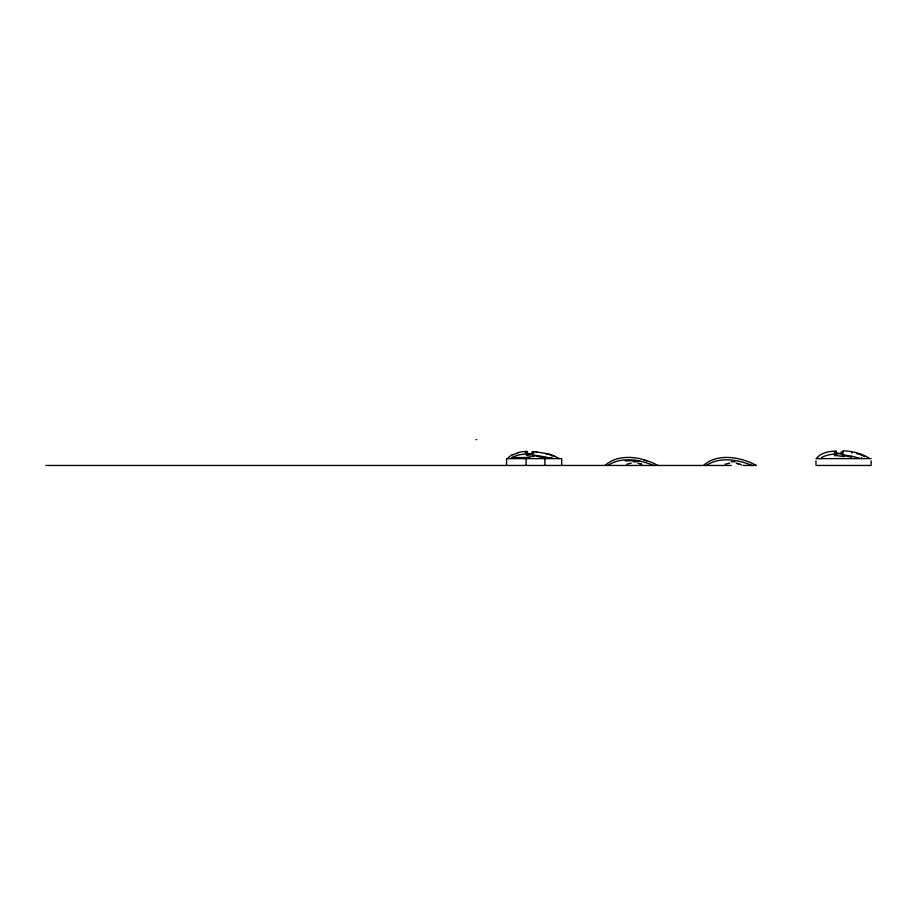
<?xml version="1.0" encoding="UTF-8"?>
<svg xmlns="http://www.w3.org/2000/svg" width="917" height="917" viewBox="0 0 917 917"><rect width="100%" height="100%" fill="white"/><g stroke="black" fill="none" stroke-linecap="round" stroke-linejoin="round"><path stroke-width="1.38" d="M851.412 456.907L851.056 456.23M841.325 454.614C843.445 454.224 844.076 450.373 841.451 452.138A31.637 2.442 -1.3 0 0 841.519 452.723M834.55 452.31C837.313 449.995 836.843 454.568 834.562 454.603M605.094 465.458C619.044 452.711 642.588 456.975 657.89 465.458M703.511 465.458C717.461 452.711 741.005 456.975 756.307 465.458L743.297 465.458M607.914 465.458C621.153 456.494 639.619 459.486 653.569 465.458M706.319 465.458C719.558 456.494 738.025 459.486 751.974 465.458M532.158 452.024L532.731 451.737M541.832 457.021L541.867 457.01A89.797 4.172 24.1 0 1 541.809 457.216M511.789 455.153L517.933 452.838M525.888 451.794L525.132 452.287A42.205 3.336 -3.8 0 0 525.109 452.413A33.574 2.648 -3.7 0 1 525.132 452.482M626.678 464.231L631.286 463.108M725.083 464.231L729.703 463.108M851.171 457.056L842.975 455.394M532.892 451.691L533.579 451.565M527.264 454.408L532.766 453.434M526.312 453.949C527.733 454.202 527.768 451.118 526.473 451.623M625.222 460.884L636.066 460.506M861.281 458.626L861.464 457.537M731.17 461.801L735.067 461.744M633.108 461.778L637.006 461.755M530.244 457.503L516.133 457.583M552.023 457.537L550.017 457.56M542.612 457.503L543.334 457.503M515.285 457.594L511.72 457.572M815.992 458.626L871.15 458.626M45.85 465.458L495.031 465.458M495.627 465.458L731.193 465.458M815.992 465.458L871.15 465.458M542.853 457.514L547.758 457.56M541.19 457.102L539.505 456.781M844.339 456.666L836.247 455.566M532.261 453.972L526.862 453.262M842.253 454.053L836.075 453.216M736.248 463.165L738.3 463.693L737.257 463.406M637.831 463.165L640.731 463.979L639.688 463.635M821.93 458.626L821.632 457.549A29.103 12.758 7.6 0 1 836.591 453.881M533.912 456.517L526.484 455.497M534.852 455.692L539.322 456.735M546.647 454.098L547.747 454.351M533.74 455.44L532.433 455.084M644.055 460.277L646.737 460.942M547.529 453.697L533.728 451.554L533.74 453.835M638.301 460.93L640.536 461.515M842.276 452.918L841.68 452.723M739.629 464.151L738.506 463.761L741.842 465.068M549.845 454.958L550.83 455.302M532.273 452.734L532.066 452.643A25.951 2.086 -3.7 0 1 532.043 452.517M553.799 455.818L559.221 458.626M551.77 455.68L552.653 456.093M871.15 460.896L871.15 464.323M815.97 460.896L815.97 464.323M561.685 465.458L561.685 458.626L506.551 458.626L506.551 465.458M544.904 458.626L544.904 465.458M526.106 458.626L526.106 465.458M534.267 455.256A25.768 8.471 8.9 0 1 550.04 458.454M537.167 452.39A38.296 3.29 3.1 0 1 536.181 452.184M547.587 453.64A26.192 10.523 7.6 0 1 553.891 455.783M517.658 452.643A32.611 15.371 8.6 0 1 526.931 451.279M512.144 457.526A29.367 12.861 7.6 0 1 527.172 453.904M476.668 439.702A86.015 0.951 14.1 0 1 476.106 439.564M507.594 458.603A29.539 14.512 10.7 0 1 511.686 455.107M545.672 453.686A24.163 12.311 -2.8 0 1 546.819 453.915M515.984 457.594A81.945 0.688 -1.4 0 1 515.148 457.594M842.906 450.751A27.785 12.081 7.5 0 1 869.454 458.454M843.663 455.073A25.275 8.299 8.9 0 1 859.653 458.34M851.595 452.929A21.435 11.738 -5.6 0 1 852.237 452.964M856.558 453.548A21.435 11.738 -5.6 0 1 864.422 456.677M844.064 455.394A53.553 3.209 2.9 0 1 843.537 455.291M843.961 455.245A35.534 2.373 1.5 0 1 843.09 455.073M843.445 454.855A26.226 2.029 -1.4 0 1 842.104 454.58M816.577 458.477A31.155 15.314 10.9 0 1 836.224 451.004M836.281 454.087A16.38 7.359 -2 0 1 841.462 453.09M837.015 453.124A37.207 2.946 -3.8 0 1 836.74 453.09M834.63 452.54A37.207 2.946 -3.8 0 1 834.401 452.322M835.009 455.783A55.456 5.708 -8.8 0 1 834.688 455.646M834.848 455.566A37.173 3.485 -6.8 0 1 835.972 454.924M834.745 455.027A33.482 2.659 -2.8 0 1 834.493 454.786A41.185 3.29 -3.6 0 1 834.47 454.603M739.148 463.979L737.91 463.578L739.148 463.979M640.559 463.922L641.625 464.3L640.559 463.922"/></g></svg>
